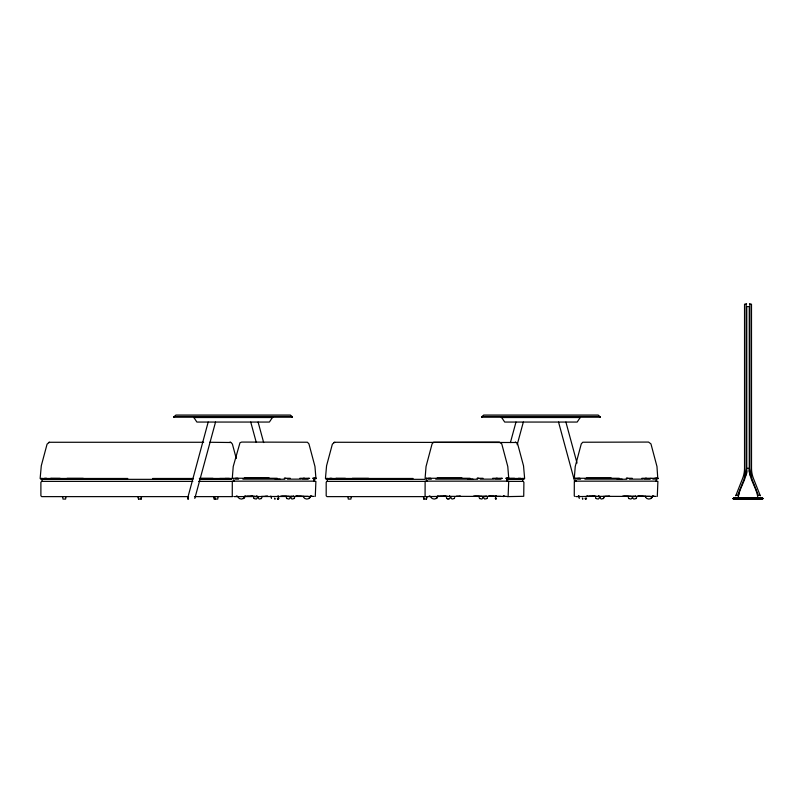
<?xml version="1.0" encoding="UTF-8"?>
<svg xmlns="http://www.w3.org/2000/svg" width="803" height="803" viewBox="0 0 803 803"><rect width="100%" height="100%" fill="white"/><g stroke="black" fill="none" stroke-linecap="round" stroke-linejoin="round"><path stroke-width="1.2" d="M746.178 303.986L746.158 468.32L744.11 479.06L737.686 495.321L735.929 495.321M277.527 498.954L277.537 498.272C277.085 500.329 278.972 497.117 277.627 499.044M656.422 479.471L656.041 481.188M233.834 479.471L234.125 481.188M426.654 479.471L426.945 481.188M575.841 479.471L576.132 481.188M585.929 498.352L585.839 498.733M293.035 496.706L293.416 495.943L293.225 496.525M485.855 496.706L486.237 495.943L486.046 496.525M635.043 496.706L635.424 495.943L635.233 496.525M757.912 498.251C756.988 487.963 748.908 479.06 749.269 468.33L749.269 306.605L746.77 306.605L746.77 468.33C747.131 479.06 739.051 487.963 738.138 498.251M234.145 496.605L314.053 496.405M473.71 496.344L506.874 496.405M278.571 497.96L278.069 495.622M255.163 496.686L254.782 495.943L254.973 496.525M291.318 496.314L291.499 496.686M484.129 496.314L484.319 496.686M633.316 496.314L633.507 496.686M66.007 496.605L65.615 499.075L62.985 499.075L62.654 496.605M141.107 499.075L141.438 496.605M141.559 496.605L141.228 499.075L138.477 499.075L138.146 496.605M188.153 498.251L188.484 498.964L188.123 498.091M218.075 496.605L217.733 499.075L213.999 499.075L213.668 496.605M351.302 496.605L350.901 499.075L348.271 499.075L347.94 496.605M426.403 499.075L426.734 496.605M426.845 496.605L426.513 499.075L423.763 499.075L423.432 496.605M173.829 417.108L174.07 416.506L292.212 416.506L292.463 417.108L173.829 417.108L175.897 415.051L290.395 415.051L292.463 417.108M310.681 495.943L310.47 496.645M481.629 417.108L483.687 415.051L598.195 415.051L600.253 417.108L481.629 417.108L481.87 416.506L600.012 416.506L600.253 417.108M503.501 495.943L503.28 496.645M652.688 495.943L652.468 496.645M437.836 496.344L438.006 495.943M587.023 496.344L587.194 495.943M187.711 497.96L208.188 422.057M495.511 497.96L496.013 495.622M745.656 475.677L746.348 472.023M237.728 496.334L236.052 496.324L236.935 496.194M430.549 496.334L428.872 496.324L429.756 496.194M579.736 496.334L578.06 496.324L578.943 496.194M244.925 496.706L245.186 495.943M277.226 478.277L232.288 478.247L233.231 466.523L239.987 442.724L241.663 442.072L307.419 442.232L308.944 443.898L314.967 466.523L315.91 478.247L315.79 478.879L313.853 479.14M761.204 498.452L733.189 498.452L733.621 499.075L762.418 499.075L762.82 498.352L733.219 498.352L761.204 499.014C763.302 499.406 762.98 497.529 761.204 498.643M194.818 498.422L215.545 422.057M510.417 442.553L515.988 422.057M517.182 444.721L523.335 422.057M292.212 416.506L292.041 417.108L291.63 416.697M600.012 416.506L599.841 417.108L599.429 416.697M735.759 495.752L742.594 478.458A27.593 27.593 0 0 0 744.532 468.32L744.542 304.217L746.609 303.925M738.138 495.782L738.941 493.735M734.845 498.452L733.41 499.014L762.639 499.014L761.204 498.352L733.219 498.352M258.054 497.007L256.267 499.075L254.139 498.553M290.806 497.007L289.01 499.075L286.882 498.553M450.874 497.007L449.078 499.075L446.97 498.563L446.327 497.469M483.627 497.007L481.83 499.075L479.702 498.553M600.062 497.007L598.275 499.075L596.147 498.553M632.814 497.007L631.017 499.075L628.89 498.553M261.306 498.563L261.949 497.469M294.049 498.563L294.691 497.469M454.117 498.563L454.769 497.469M486.869 498.563L487.511 497.469M603.304 498.563L603.946 497.479M603.956 497.469L603.324 498.553L601.196 499.075L599.399 497.007M636.056 498.563L636.699 497.469M272.689 417.108L269.396 422.057L196.896 422.057L193.603 417.108M580.479 417.108L577.186 422.057L504.696 422.057L501.403 417.108M761.204 498.282L734.845 498.251L733.249 498.864L761.204 499.075L761.204 498.251L762.82 498.352L734.845 498.643M244.744 497.117L243.309 498.553L241.352 499.075L239.394 498.553L237.969 497.117M310.229 497.117L308.804 498.553L306.846 499.075L304.889 498.553L303.454 497.117M437.565 497.117L436.129 498.553L434.172 499.075L432.215 498.553L430.779 497.117M652.237 497.117L650.811 498.553L648.854 499.075L646.897 498.553L645.461 497.117M271.474 498.422L270.822 496.033M579.274 498.422L578.622 496.033M762.067 499.075L762.85 498.452L733.189 498.452L733.982 499.075M203.671 442.272L49.475 442.272L47.086 444.099L41.294 465.73L40.15 478.488L40.973 479.341L192.84 479.341M506.773 479.341L523.817 479.341L524.64 478.518L523.526 465.84L517.704 444.099L516.359 442.503L334.771 442.272L332.382 444.099L326.58 465.73L325.436 478.488L326.259 479.341L425.259 479.341M274.937 498.964L274.546 498.191L274.997 499.044M582.797 499.044L582.597 498.251M426.965 496.605L445.294 496.344M576.152 496.605L594.481 496.344M656.061 496.405L622.897 496.344M762.228 498.251L762.85 498.643L733.189 498.643L733.812 498.251M315.288 496.405L315.89 481.429L315.288 481.168L232.91 481.168L232.308 481.429L232.258 496.083L232.91 496.405M508.108 496.405L508.711 481.429L508.108 481.168L425.731 481.168L425.128 481.429L425.078 496.083L425.731 496.405M657.296 496.405L657.898 481.429L657.296 481.168L574.918 481.168L574.316 481.429L574.265 496.083L575.048 496.405M314.033 481.188L314.063 479.14M506.854 481.188L506.884 479.14M261.316 498.553L259.188 499.075L257.392 497.007M294.059 498.553L291.931 499.075L290.144 497.007M450.212 497.007L452.009 499.075L454.137 498.553M482.954 497.007L484.751 499.075L486.879 498.553M632.824 498.352L633.938 499.075L636.066 498.553M522.743 481.378L522.743 479.341M42.047 479.341L42.047 481.378M327.343 479.341L327.343 481.378M251.239 496.344L253.527 496.344L252.202 496.405M280.899 496.344L289.02 496.405M295.725 496.344L303.845 496.405M444.059 496.344L446.348 496.344L445.023 496.405M488.545 496.344L496.666 496.405M593.246 496.344L595.535 496.344L594.21 496.405M637.733 496.344L645.853 496.405M49.475 442.272L48.431 442.503M334.771 442.272L333.727 442.503M762.288 498.944L761.204 499.014M733.41 498.643L761.736 498.251M506.673 479.14L508.731 478.317L507.787 466.523L501.765 443.898L499.356 442.072L433.6 442.232L432.074 443.898L426.042 466.523L425.108 478.247L426.855 478.247M652.879 479.14L657.798 478.879L656.974 466.523L650.952 443.898L648.543 442.072L582.787 442.232L581.262 443.898L575.239 466.523L574.296 478.247L576.042 478.247M645.19 496.344L645.281 496.706M250.877 496.324L251.771 496.194M443.698 496.324L444.591 496.194M592.885 496.324L593.778 496.194M650.972 478.277L657.918 478.317L655.951 478.317M762.75 498.282L761.204 498.352M253.527 496.344L244.353 496.405L251.52 496.405M447 496.405L437.163 496.405L444.33 496.405M595.314 496.374L586.361 496.405L593.517 496.405M315.459 478.317L316.011 478.277L313.943 478.317M508.279 478.317L508.821 478.277L506.753 478.317M657.466 478.317L658.008 478.277L654.746 478.277M281.853 496.405L286.51 496.344M296.688 496.405L301.346 496.344M474.673 496.405L481.84 496.405M489.499 496.405L494.156 496.344M623.861 496.405L631.028 496.405M638.686 496.405L643.354 496.344M219.691 478.478L229.467 478.478L199.325 478.478M522.623 478.478L523.817 478.478L508.078 478.458M42.348 478.478L41.094 478.478L127.787 478.478M327.644 478.478L326.379 478.478L413.073 478.478M479.261 496.405L439.673 496.344M605.372 496.405L608.353 496.405M628.448 496.405L588.86 496.344M302.069 479.24L308.191 479.24M494.889 479.24L501.012 479.24M644.076 479.24L650.199 479.24M303.293 478.317L308.824 478.247M470.046 478.277L426.604 478.277M496.103 478.317L501.644 478.247M619.233 478.277L575.801 478.277M645.301 478.317L650.831 478.247M275.258 479.24L284.844 479.24M468.079 479.24L477.665 479.24M617.266 479.24L626.852 479.24M235.59 478.317L237.879 478.277M428.411 478.317L430.699 478.277M577.598 478.317L579.886 478.277M152.59 478.478L193.142 478.478M510.387 478.478L514.763 478.478L508.128 478.498M199.806 478.508L213.196 478.478L199.626 478.447M739.633 499.064L734.845 499.075L734.845 498.251M193.603 417.52L272.689 417.52M501.403 417.52L580.479 417.52M209.703 442.272L231.073 442.503L232.408 444.099L236.273 458.523M746.77 468.33L749.269 468.33M290.244 478.277L284.252 478.277L285.948 478.317M299.86 478.277L304.528 478.277M316.011 478.277L312.738 478.277L315.92 478.317M483.055 478.277L477.062 478.277L478.769 478.317M492.671 478.277L497.348 478.277M632.242 478.277L626.25 478.277L627.956 478.317M641.858 478.277L646.535 478.277M225.101 478.478L232.9 478.478M235.389 479.14L238.541 479.14M242.887 479.14L280.137 479.14M287.394 479.14L300.934 479.14M428.2 479.14L431.362 479.14M435.708 479.14L472.947 479.14M480.204 479.14L493.755 479.14M577.387 479.14L580.549 479.14M584.895 479.14L622.134 479.14M629.401 479.14L642.942 479.14M199.776 479.341L231.615 479.341M192.84 481.378L41.726 481.378L40.893 482.201L40.893 495.802L41.726 496.625L188.554 496.625M198.532 481.378L233.512 481.378M427.286 481.378L327.012 481.378L326.189 482.201L326.189 495.802L327.012 496.625L425.65 496.625M506.753 481.378L523.074 481.378L523.897 482.201L523.727 496.304L507.084 496.625M760.12 495.321L758.363 495.321L751.929 479.06L749.882 468.32L749.872 303.986M261.447 496.405L267.77 496.324M280.428 496.324L293.195 496.405M295.263 496.324L308.021 496.405M310.47 496.334L312.146 496.324L311.263 496.194M460.591 496.324L456.184 496.405L459.165 496.405M473.248 496.324L486.006 496.405M488.073 496.324L500.841 496.405M503.29 496.334L504.967 496.324L504.073 496.194M603.455 496.405L609.778 496.324M622.435 496.324L635.203 496.405M637.261 496.324L650.029 496.405M652.478 496.334L654.154 496.324L653.271 496.194M194.456 496.625L232.589 496.625M733.711 498.312L734.845 498.352M246.852 496.344L252.473 496.344M265.01 496.344L266.345 496.405M501.785 478.277L502.467 478.317M308.974 478.277L309.647 478.317M733.761 498.944L734.845 499.014M749.46 303.925L751.498 304.217L751.518 468.32A27.593 27.593 0 0 0 753.445 478.458L760.29 495.752M638.435 496.194L639.329 496.324M608.784 496.194L609.668 496.324M489.248 496.194L490.141 496.324M459.597 496.194L460.48 496.324M296.427 496.194L297.321 496.324M266.777 496.194L267.67 496.324M448.044 499.075L446.96 498.553M582.356 498.251L582.727 498.964M596.8 496.334L596.98 496.525M447.612 496.334L447.793 496.525M628.257 497.469L628.9 498.563M595.515 497.469L596.157 498.563M479.07 497.469L479.712 498.563M286.249 497.469L286.902 498.563M253.507 497.469L254.149 498.563M481.87 416.506L482.041 417.108L482.452 416.697M174.07 416.506L174.241 417.108L174.652 416.697M565.894 422.057L577.026 463.06M558.537 422.057L574.737 481.71M258.094 422.057L263.665 442.553M250.747 422.057L256.247 442.333M749.691 472.023L750.383 475.677M423.552 496.605L423.884 499.075M214.772 496.605L215.104 499.075M138.257 496.605L138.598 499.075M749.269 469.584L749.269 472.074M746.77 470.829L746.77 473.318M585.327 498.272L585.327 498.954L585.327 498.272M189.006 498.703L189.006 498.703M496.806 498.703L496.806 498.703M278.741 498.272L278.28 498.954L278.741 498.272M586.541 498.272L586.07 498.954L586.541 498.272M256.85 496.525L256.84 495.943L256.85 496.525M449.66 496.525L449.66 495.943L449.66 496.525M598.847 496.525L598.847 495.943L598.847 496.525M496.033 498.251L496.284 498.964L495.943 498.251M244.423 497.469L243.309 498.553L244.433 497.479M309.918 497.469L308.804 498.553L309.928 497.479M437.244 497.469L436.129 498.553L437.254 497.479M651.926 497.469L650.811 498.553L651.936 497.479M505.99 478.247L508.821 478.277L505.99 478.247M51.151 478.447L50.418 478.478L60.335 478.478L51.151 478.447M336.437 478.447L335.704 478.478L345.621 478.478L336.437 478.447M45.139 478.447L44.255 478.478L46.915 478.478L45.139 478.447M330.424 478.447L329.551 478.478L332.201 478.478L330.424 478.447M520.776 478.478L518.196 478.478L520.776 478.478M83.402 478.478L66.9 478.478L83.402 478.478M368.687 478.478L352.186 478.478L368.687 478.478M462.096 478.277L437.013 478.277L462.096 478.277M611.284 478.277L586.2 478.277L611.284 478.277M260.704 478.277L244.192 478.277L269.276 478.277L260.704 478.277M515.817 442.393L515.315 442.272L515.817 442.393M230.531 442.393L230.019 442.272L230.531 442.393M495.742 498.954L495.341 498.272L495.742 498.954M187.942 498.954L187.541 498.272L187.942 498.954"/></g></svg>
